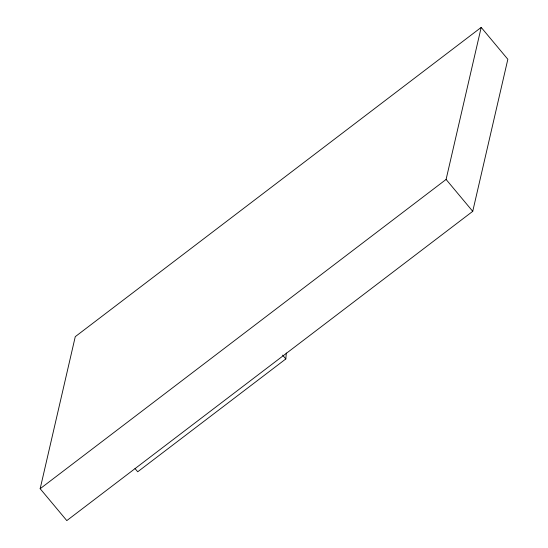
<?xml version="1.0" encoding="UTF-8"?>
<svg xmlns="http://www.w3.org/2000/svg" width="548" height="548" viewBox="0 0 548 548"><rect width="100%" height="100%" fill="white"/><g stroke="black" fill="none" stroke-linecap="round" stroke-linejoin="round"><path stroke-width="0.82" d="M135.02 468.533L137.726 471.773L285.823 358.947L286.316 352.994M40.162 488.713L75.268 336.664L481.192 27.4L507.838 59.287L472.732 211.336L66.808 520.6L40.162 488.713L446.093 179.449L481.192 27.4M446.093 179.449L472.732 211.336M282.617 355.111L285.823 358.947"/></g></svg>
